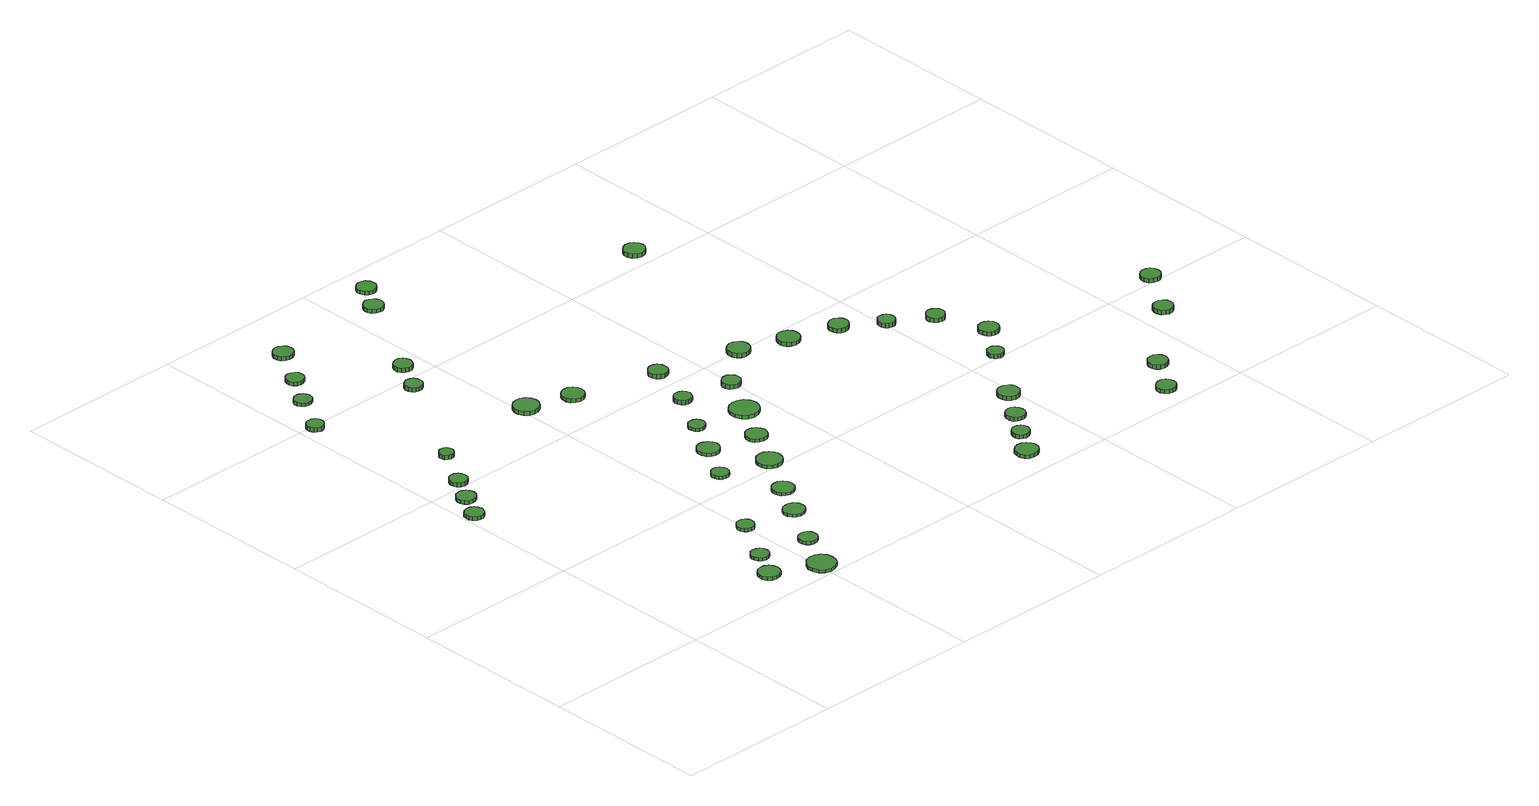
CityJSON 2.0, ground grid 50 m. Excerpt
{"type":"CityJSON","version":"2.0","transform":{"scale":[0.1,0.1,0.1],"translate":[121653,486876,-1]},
"CityObjects":{
"tree1":{"type":"SolitaryVegetationObject","attributes":{"function":"something"},"geometry":[{"type":"MultiSurface","lod":"1","boundaries":[[[0,1,2,3,4,5,6,7,8,9,10,11,12,13,14]],[[15,16,17,18,19,20,21,22,23,24,25,26,27,28,29]],[[0,29,28,1]],[[1,28,27,2]],[[2,27,26,3]],[[3,26,25,4]],[[4,25,24,5]],[[5,24,23,6]],[[6,23,22,7]],[[7,22,21,8]],[[8,21,20,9]],[[9,20,19,10]],[[10,19,18,11]],[[11,18,17,12]],[[12,17,16,13]],[[13,16,15,14]],[[14,15,29,0]]]}]},
"tree2":{"type":"SolitaryVegetationObject","attributes":{"function":"something"},"geometry":[{"type":"MultiSurface","lod":"1","boundaries":[[[30,31,32,33,34,35,36,37,38,39,40,41,42,43,44]],[[45,46,47,48,49,50,51,52,53,54,55,56,57,58,59]],[[30,59,58,31]],[[31,58,57,32]],[[32,57,56,33]],[[33,56,55,34]],[[34,55,54,35]],[[35,54,53,36]],[[36,53,52,37]],[[37,52,51,38]],[[38,51,50,39]],[[39,50,49,40]],[[40,49,48,41]],[[41,48,47,42]],[[42,47,46,43]],[[43,46,45,44]],[[44,45,59,30]]]}]},
"tree3":{"type":"SolitaryVegetationObject","attributes":{"function":"something"},"geometry":[{"type":"MultiSurface","lod":"1","boundaries":[[[60,61,62,63,64,65,66,67,68,69,70,71,72,73,74]],[[75,76,77,78,79,80,81,82,83,84,85,86,87,88,89]],[[60,89,88,61]],[[61,88,87,62]],[[62,87,86,63]],[[63,86,85,64]],[[64,85,84,65]],[[65,84,83,66]],[[66,83,82,67]],[[67,82,81,68]],[[68,81,80,69]],[[69,80,79,70]],[[70,79,78,71]],[[71,78,77,72]],[[72,77,76,73]],[[73,76,75,74]],[[74,75,89,60]]]}]},
"tree4":{"type":"SolitaryVegetationObject","attributes":{"function":"something"},"geometry":[{"type":"MultiSurface","lod":"1","boundaries":[[[90,91,92,93,94,95,96,97,98,99,100,101,102,103,104]],[[105,106,107,108,109,110,111,112,113,114,115,116,117,118,119]],[[90,119,118,91]],[[91,118,117,92]],[[92,117,116,93]],[[93,116,115,94]],[[94,115,114,95]],[[95,114,113,96]],[[96,113,112,97]],[[97,112,111,98]],[[98,111,110,99]],[[99,110,109,100]],[[100,109,108,101]],[[101,108,107,102]],[[102,107,106,103]],[[103,106,105,104]],[[104,105,119,90]]]}]},
"tree5":{"type":"SolitaryVegetationObject","attributes":{"function":"something"},"geometry":[{"type":"MultiSurface","lod":"1","boundaries":[[[120,121,122,123,124,125,126,127,128,129,130,131,132,133,134]],[[135,136,137,138,139,140,141,142,143,144,145,146,147,148,149]],[[120,149,148,121]],[[121,148,147,122]],[[122,147,146,123]],[[123,146,145,124]],[[124,145,144,125]],[[125,144,143,126]],[[126,143,142,127]],[[127,142,141,128]],[[128,141,140,129]],[[129,140,139,130]],[[130,139,138,131]],[[131,138,137,132]],[[132,137,136,133]],[[133,136,135,134]],[[134,135,149,120]]]}]},
"tree6":{"type":"SolitaryVegetationObject","attributes":{"function":"something"},"geometry":[{"type":"MultiSurface","lod":"1","boundaries":[[[150,151,152,153,154,155,156,157,158,159,160,161,162,163,164]],[[165,166,167,168,169,170,171,172,173,174,175,176,177,178,179]],[[150,179,178,151]],[[151,178,177,152]],[[152,177,176,153]],[[153,176,175,154]],[[154,175,174,155]],[[155,174,173,156]],[[156,173,172,157]],[[157,172,171,158]],[[158,171,170,159]],[[159,170,169,160]],[[160,169,168,161]],[[161,168,167,162]],[[162,167,166,163]],[[163,166,165,164]],[[164,165,179,150]]]}]},
"tree7":{"type":"SolitaryVegetationObject","attributes":{"function":"something"},"geometry":[{"type":"MultiSurface","lod":"1","boundaries":[[[180,181,182,183,184,185,186,187,188,189,190,191,192,193,194]],[[195,196,197,198,199,200,201,202,203,204,205,206,207,208,209]],[[180,209,208,181]],[[181,208,207,182]],[[182,207,206,183]],[[183,206,205,184]],[[184,205,204,185]],[[185,204,203,186]],[[186,203,202,187]],[[187,202,201,188]],[[188,201,200,189]],[[189,200,199,190]],[[190,199,198,191]],[[191,198,197,192]],[[192,197,196,193]],[[193,196,195,194]],[[194,195,209,180]]]}]},
"tree8":{"type":"SolitaryVegetationObject","attributes":{"function":"something"},"geometry":[{"type":"MultiSurface","lod":"1","boundaries":[[[210,211,212,213,214,215,216,217,218,219,220,221,222,223,224]],[[225,226,227,228,229,230,231,232,233,234,235,236,237,238,239]],[[210,239,238,211]],[[211,238,237,212]],[[212,237,236,213]],[[213,236,235,214]],[[214,235,234,215]],[[215,234,233,216]],[[216,233,232,217]],[[217,232,231,218]],[[218,231,230,219]],[[219,230,229,220]],[[220,229,228,221]],[[221,228,227,222]],[[222,227,226,223]],[[223,226,225,224]],[[224,225,239,210]]]}]},
"tree9":{"type":"SolitaryVegetationObject","attributes":{"function":"something"},"geometry":[{"type":"MultiSurface","lod":"1","boundaries":[[[240,241,242,243,244,245,246,247,248,249,250,251,252,253,254]],[[255,256,257,258,259,260,261,262,263,264,265,266,267,268,269]],[[240,269,268,241]],[[241,268,267,242]],[[242,267,266,243]],[[243,266,265,244]],[[244,265,264,245]],[[245,264,263,246]],[[246,263,262,247]],[[247,262,261,248]],[[248,261,260,249]],[[249,260,259,250]],[[250,259,258,251]],[[251,258,257,252]],[[252,257,256,253]],[[253,256,255,254]],[[254,255,269,240]]]}]},
"tree10":{"type":"SolitaryVegetationObject","attributes":{"function":"something"},"geometry":[{"type":"MultiSurface","lod":"1","boundaries":[[[270,271,272,273,274,275,276,277,278,279,280,281,282,283,284]],[[285,286,287,288,289,290,291,292,293,294,295,296,297,298,299]],[[270,299,298,271]],[[271,298,297,272]],[[272,297,296,273]],[[273,296,295,274]],[[274,295,294,275]],[[275,294,293,276]],[[276,293,292,277]],[[277,292,291,278]],[[278,291,290,279]],[[279,290,289,280]],[[280,289,288,281]],[[281,288,287,282]],[[282,287,286,283]],[[283,286,285,284]],[[284,285,299,270]]]}]},
"tree11":{"type":"SolitaryVegetationObject","attributes":{"function":"something"},"geometry":[{"type":"MultiSurface","lod":"1","boundaries":[[[300,301,302,303,304,305,306,307,308,309,310,311,312,313,314]],[[315,316,317,318,319,320,321,322,323,324,325,326,327,328,329]],[[300,329,328,301]],[[301,328,327,302]],[[302,327,326,303]],[[303,326,325,304]],[[304,325,324,305]],[[305,324,323,306]],[[306,323,322,307]],[[307,322,321,308]],[[308,321,320,309]],[[309,320,319,310]],[[310,319,318,311]],[[311,318,317,312]],[[312,317,316,313]],[[313,316,315,314]],[[314,315,329,300]]]}]},
"tree12":{"type":"SolitaryVegetationObject","attributes":{"function":"something"},"geometry":[{"type":"MultiSurface","lod":"1","boundaries":[[[330,331,332,333,334,335,336,337,338,339,340,341,342,343,344]],[[345,346,347,348,349,350,351,352,353,354,355,356,357,358,359]],[[330,359,358,331]],[[331,358,357,332]],[[332,357,356,333]],[[333,356,355,334]],[[334,355,354,335]],[[335,354,353,336]],[[336,353,352,337]],[[337,352,351,338]],[[338,351,350,339]],[[339,350,349,340]],[[340,349,348,341]],[[341,348,347,342]],[[342,347,346,343]],[[343,346,345,344]],[[344,345,359,330]]]}]},
"tree13":{"type":"SolitaryVegetationObject","attributes":{"function":"something"},"geometry":[{"type":"MultiSurface","lod":"1","boundaries":[[[360,361,362,363,364,365,366,367,368,369,370,371,372,373,374]],[[375,376,377,378,379,380,381,382,383,384,385,386,387,388,389]],[[360,389,388,361]],[[361,388,387,362]],[[362,387,386,363]],[[363,386,385,364]],[[364,385,384,365]],[[365,384,383,366]],[[366,383,382,367]],[[367,382,381,368]],[[368,381,380,369]],[[369,380,379,370]],[[370,379,378,371]],[[371,378,377,372]],[[372,377,376,373]],[[373,376,375,374]],[[374,375,389,360]]]}]},
"tree14":{"type":"SolitaryVegetationObject","attributes":{"function":"something"},"geometry":[{"type":"MultiSurface","lod":"1","boundaries":[[[390,391,392,393,394,395,396,397,398,399,400,401,402,403,404]],[[405,406,407,408,409,410,411,412,413,414,415,416,417,418,419]],[[390,419,418,391]],[[391,418,417,392]],[[392,417,416,393]],[[393,416,415,394]],[[394,415,414,395]],[[395,414,413,396]],[[396,413,412,397]],[[397,412,411,398]],[[398,411,410,399]],[[399,410,409,400]],[[400,409,408,401]],[[401,408,407,402]],[[402,407,406,403]],[[403,406,405,404]],[[404,405,419,390]]]}]},
"tree15":{"type":"SolitaryVegetationObject","attributes":{"function":"something"},"geometry":[{"type":"MultiSurface","lod":"1","boundaries":[[[420,421,422,423,424,425,426,427,428,429,430,431,432,433,434]],[[435,436,437,438,439,440,441,442,443,444,445,446,447,448,449]],[[420,449,448,421]],[[421,448,447,422]],[[422,447,446,423]],[[423,446,445,424]],[[424,445,444,425]],[[425,444,443,426]],[[426,443,442,427]],[[427,442,441,428]],[[428,441,440,429]],[[429,440,439,430]],[[430,439,438,431]],[[431,438,437,432]],[[432,437,436,433]],[[433,436,435,434]],[[434,435,449,420]]]}]},
"tree16":{"type":"SolitaryVegetationObject","attributes":{"function":"something"},"geometry":[{"type":"MultiSurface","lod":"1","boundaries":[[[450,451,452,453,454,455,456,457,458,459,460,461,462,463,464]],[[465,466,467,468,469,470,471,472,473,474,475,476,477,478,479]],[[450,479,478,451]],[[451,478,477,452]],[[452,477,476,453]],[[453,476,475,454]],[[454,475,474,455]],[[455,474,473,456]],[[456,473,472,457]],[[457,472,471,458]],[[458,471,470,459]],[[459,470,469,460]],[[460,469,468,461]],[[461,468,467,462]],[[462,467,466,463]],[[463,466,465,464]],[[464,465,479,450]]]}]},
"tree17":{"type":"SolitaryVegetationObject","attributes":{"function":"something"},"geometry":[{"type":"MultiSurface","lod":"1","boundaries":[[[480,481,482,483,484,485,486,487,488,489,490,491,492,493,494]],[[495,496,497,498,499,500,501,502,503,504,505,506,507,508,509]],[[480,509,508,481]],[[481,508,507,482]],[[482,507,506,483]],[[483,506,505,484]],[[484,505,504,485]],[[485,504,503,486]],[[486,503,502,487]],[[487,502,501,488]],[[488,501,500,489]],[[489,500,499,490]],[[490,499,498,491]],[[491,498,497,492]],[[492,497,496,493]],[[493,496,495,494]],[[494,495,509,480]]]}]},
"tree18":{"type":"SolitaryVegetationObject","attributes":{"function":"something"},"geometry":[{"type":"MultiSurface","lod":"1","boundaries":[[[510,511,512,513,514,515,516,517,518,519,520,521,522,523,524]],[[525,526,527,528,529,530,531,532,533,534,535,536,537,538,539]],[[510,539,538,511]],[[511,538,537,512]],[[512,537,536,513]],[[513,536,535,514]],[[514,535,534,515]],[[515,534,533,516]],[[516,533,532,517]],[[517,532,531,518]],[[518,531,530,519]],[[519,530,529,520]],[[520,529,528,521]],[[521,528,527,522]],[[522,527,526,523]],[[523,526,525,524]],[[524,525,539,510]]]}]},
"tree19":{"type":"SolitaryVegetationObject","attributes":{"function":"something"},"geometry":[{"type":"MultiSurface","lod":"1","boundaries":[[[540,541,542,543,544,545,546,547,548,549,550,551,552,553,554]],[[555,556,557,558,559,560,561,562,563,564,565,566,567,568,569]],[[540,569,568,541]],[[541,568,567,542]],[[542,567,566,543]],[[543,566,565,544]],[[544,565,564,545]],[[545,564,563,546]],[[546,563,562,547]],[[547,562,561,548]],[[548,561,560,549]],[[549,560,559,550]],[[550,559,558,551]],[[551,558,557,552]],[[552,557,556,553]],[[553,556,555,554]],[[554,555,569,540]]]}]},
"tree20":{"type":"SolitaryVegetationObject","attributes":{"function":"something"},"geometry":[{"type":"MultiSurface","lod":"1","boundaries":[[[570,571,572,573,574,575,576,577,578,579,580,581,582,583,584]],[[585,586,587,588,589,590,591,592,593,594,595,596,597,598,599]],[[570,599,598,571]],[[571,598,597,572]],[[572,597,596,573]],[[573,596,595,574]],[[574,595,594,575]],[[575,594,593,576]],[[576,593,592,577]],[[577,592,591,578]],[[578,591,590,579]],[[579,590,589,580]],[[580,589,588,581]],[[581,588,587,582]],[[582,587,586,583]],[[583,586,585,584]],[[584,585,599,570]]]}]},
"tree21":{"type":"SolitaryVegetationObject","attributes":{"function":"something"},"geometry":[{"type":"MultiSurface","lod":"1","boundaries":[[[600,601,602,603,604,605,606,607,608,609,610,611,612,613,614]],[[615,616,617,618,619,620,621,622,623,624,625,626,627,628,629]],[[600,629,628,601]],[[601,628,627,602]],[[602,627,626,603]],[[603,626,625,604]],[[604,625,624,605]],[[605,624,623,606]],[[606,623,622,607]],[[607,622,621,608]],[[608,621,620,609]],[[609,620,619,610]],[[610,619,618,611]],[[611,618,617,612]],[[612,617,616,613]],[[613,616,615,614]],[[614,615,629,600]]]}]},
"tree22":{"type":"SolitaryVegetationObject","attributes":{"function":"something"},"geometry":[{"type":"MultiSurface","lod":"1","boundaries":[[[630,631,632,633,634,635,636,637,638,639,640,641,642,643,644]],[[645,646,647,648,649,650,651,652,653,654,655,656,657,658,659]],[[630,659,658,631]],[[631,658,657,632]],[[632,657,656,633]],[[633,656,655,634]],[[634,655,654,635]],[[635,654,653,636]],[[636,653,652,637]],[[637,652,651,638]],[[638,651,650,639]],[[639,650,649,640]],[[640,649,648,641]],[[641,648,647,642]],[[642,647,646,643]],[[643,646,645,644]],[[644,645,659,630]]]}]},
"tree23":{"type":"SolitaryVegetationObject","attributes":{"function":"something"},"geometry":[{"type":"MultiSurface","lod":"1","boundaries":[[[660,661,662,663,664,665,666,667,668,669,670,671,672,673,674]],[[675,676,677,678,679,680,681,682,683,684,685,686,687,688,689]],[[660,689,688,661]],[[661,688,687,662]],[[662,687,686,663]],[[663,686,685,664]],[[664,685,684,665]],[[665,684,683,666]],[[666,683,682,667]],[[667,682,681,668]],[[668,681,680,669]],[[669,680,679,670]],[[670,679,678,671]],[[671,678,677,672]],[[672,677,676,673]],[[673,676,675,674]],[[674,675,689,660]]]}]},
"tree24":{"type":"SolitaryVegetationObject","attributes":{"function":"something"},"geometry":[{"type":"MultiSurface","lod":"1","boundaries":[[[690,691,692,693,694,695,696,697,698,699,700,701,702,703,704]],[[705,706,707,708,709,710,711,712,713,714,715,716,717,718,719]],[[690,719,718,691]],[[691,718,717,692]],[[692,717,716,693]],[[693,716,715,694]],[[694,715,714,695]],[[695,714,713,696]],[[696,713,712,697]],[[697,712,711,698]],[[698,711,710,699]],[[699,710,709,700]],[[700,709,708,701]],[[701,708,707,702]],[[702,707,706,703]],[[703,706,705,704]],[[704,705,719,690]]]}]},
"tree25":{"type":"SolitaryVegetationObject","attributes":{"function":"something"},"geometry":[{"type":"MultiSurface","lod":"1","boundaries":[[[720,721,722,723,724,725,726,727,728,729,730,731,732,733,734]],[[735,736,737,738,739,740,741,742,743,744,745,746,747,748,749]],[[720,749,748,721]],[[721,748,747,722]],[[722,747,746,723]],[[723,746,745,724]],[[724,745,744,725]],[[725,744,743,726]],[[726,743,742,727]],[[727,742,741,728]],[[728,741,740,729]],[[729,740,739,730]],[[730,739,738,731]],[[731,738,737,732]],[[732,737,736,733]],[[733,736,735,734]],[[734,735,749,720]]]}]},
"tree26":{"type":"SolitaryVegetationObject","attributes":{"function":"something"},"geometry":[{"type":"MultiSurface","lod":"1","boundaries":[[[750,751,752,753,754,755,756,757,758,759,760,761,762,763,764]],[[765,766,767,768,769,770,771,772,773,774,775,776,777,778,779]],[[750,779,778,751]],[[751,778,777,752]],[[752,777,776,753]],[[753,776,775,754]],[[754,775,774,755]],[[755,774,773,756]],[[756,773,772,757]],[[757,772,771,758]],[[758,771,770,759]],[[759,770,769,760]],[[760,769,768,761]],[[761,768,767,762]],[[762,767,766,763]],[[763,766,765,764]],[[764,765,779,750]]]}]},
"tree27":{"type":"SolitaryVegetationObject","attributes":{"function":"something"},"geometry":[{"type":"MultiSurface","lod":"1","boundaries":[[[780,781,782,783,784,785,786,787,788,789,790,791,792,793,794]],[[795,796,797,798,799,800,801,802,803,804,805,806,807,808,809]],[[780,809,808,781]],[[781,808,807,782]],[[782,807,806,783]],[[783,806,805,784]],[[784,805,804,785]],[[785,804,803,786]],[[786,803,802,787]],[[787,802,801,788]],[[788,801,800,789]],[[789,800,799,790]],[[790,799,798,791]],[[791,798,797,792]],[[792,797,796,793]],[[793,796,795,794]],[[794,795,809,780]]]}]},
"tree28":{"type":"SolitaryVegetationObject","attributes":{"function":"something"},"geometry":[{"type":"MultiSurface","lod":"1","boundaries":[[[810,811,812,813,814,815,816,817,818,819,820,821,822,823,824]],[[825,826,827,828,829,830,831,832,833,834,835,836,837,838,839]],[[810,839,838,811]],[[811,838,837,812]],[[812,837,836,813]],[[813,836,835,814]],[[814,835,834,815]],[[815,834,833,816]],[[816,833,832,817]],[[817,832,831,818]],[[818,831,830,819]],[[819,830,829,820]],[[820,829,828,821]],[[821,828,827,822]],[[822,827,826,823]],[[823,826,825,824]],[[824,825,839,810]]]}]},
"tree29":{"type":"SolitaryVegetationObject","attributes":{"function":"something"},"geometry":[{"type":"MultiSurface","lod":"1","boundaries":[[[840,841,842,843,844,845,846,847,848,849,850,851,852,853,854]],[[855,856,857,858,859,860,861,862,863,864,865,866,867,868,869]],[[840,869,868,841]],[[841,868,867,842]],[[842,867,866,843]],[[843,866,865,844]],[[844,865,864,845]],[[845,864,863,846]],[[846,863,862,847]],[[847,862,861,848]],[[848,861,860,849]],[[849,860,859,850]],[[850,859,858,851]],[[851,858,857,852]],[[852,857,856,853]],[[853,856,855,854]],[[854,855,869,840]]]}]},
"tree30":{"type":"SolitaryVegetationObject","attributes":{"function":"something"},"geometry":[{"type":"MultiSurface","lod":"1","boundaries":[[[870,871,872,873,874,875,876,877,878,879,880,881,882,883,884]],[[885,886,887,888,889,890,891,892,893,894,895,896,897,898,899]],[[870,899,898,871]],[[871,898,897,872]],[[872,897,896,873]],[[873,896,895,874]],[[874,895,894,875]],[[875,894,893,876]],[[876,893,892,877]],[[877,892,891,878]],[[878,891,890,879]],[[879,890,889,880]],[[880,889,888,881]],[[881,888,887,882]],[[882,887,886,883]],[[883,886,885,884]],[[884,885,899,870]]]}]},
"tree31":{"type":"SolitaryVegetationObject","attributes":{"function":"something"},"geometry":[{"type":"MultiSurface","lod":"1","boundaries":[[[900,901,902,903,904,905,906,907,908,909,910,911,912,913,914]],[[915,916,917,918,919,920,921,922,923,924,925,926,927,928,929]],[[900,929,928,901]],[[901,928,927,902]],[[902,927,926,903]],[[903,926,925,904]],[[904,925,924,905]],[[905,924,923,906]],[[906,923,922,907]],[[907,922,921,908]],[[908,921,920,909]],[[909,920,919,910]],[[910,919,918,911]],[[911,918,917,912]],[[912,917,916,913]],[[913,916,915,914]],[[914,915,929,900]]]}]},
"tree32":{"type":"SolitaryVegetationObject","attributes":{"function":"something"},"geometry":[{"type":"MultiSurface","lod":"1","boundaries":[[[930,931,932,933,934,935,936,937,938,939,940,941,942,943,944]],[[945,946,947,948,949,950,951,952,953,954,955,956,957,958,959]],[[930,959,958,931]],[[931,958,957,932]],[[932,957,956,933]],[[933,956,955,934]],[[934,955,954,935]],[[935,954,953,936]],[[936,953,952,937]],[[937,952,951,938]],[[938,951,950,939]],[[939,950,949,940]],[[940,949,948,941]],[[941,948,947,942]],[[942,947,946,943]],[[943,946,945,944]],[[944,945,959,930]]]}]},
"tree33":{"type":"SolitaryVegetationObject","attributes":{"function":"something"},"geometry":[{"type":"MultiSurface","lod":"1","boundaries":[[[960,961,962,963,964,965,966,967,968,969,970,971,972,973,974]],[[975,976,977,978,979,980,981,982,983,984,985,986,987,988,989]],[[960,989,988,961]],[[961,988,987,962]],[[962,987,986,963]],[[963,986,985,964]],[[964,985,984,965]],[[965,984,983,966]],[[966,983,982,967]],[[967,982,981,968]],[[968,981,980,969]],[[969,980,979,970]],[[970,979,978,971]],[[971,978,977,972]],[[972,977,976,973]],[[973,976,975,974]],[[974,975,989,960]]]}]},
"tree34":{"type":"SolitaryVegetationObject","attributes":{"function":"something"},"geometry":[{"type":"MultiSurface","lod":"1","boundaries":[[[990,991,992,993,994,995,996,997,998,999,1000,1001,1002,1003,1004]],[[1005,1006,1007,1008,1009,1010,1011,1012,1013,1014,1015,1016,1017,1018,1019]],[[990,1019,1018,991]],[[991,1018,1017,992]],[[992,1017,1016,993]],[[993,1016,1015,994]],[[994,1015,1014,995]],[[995,1014,1013,996]],[[996,1013,1012,997]],[[997,1012,1011,998]],[[998,1011,1010,999]],[[999,1010,1009,1000]],[[1000,1009,1008,1001]],[[1001,1008,1007,1002]],[[1002,1007,1006,1003]],[[1003,1006,1005,1004]],[[1004,1005,1019,990]]]}]},
"tree35":{"type":"SolitaryVegetationObject","attributes":{"function":"something"},"geometry":[{"type":"MultiSurface","lod":"1","boundaries":[[[1020,1021,1022,1023,1024,1025,1026,1027,1028,1029,1030,1031,1032,1033,1034]],[[1035,1036,1037,1038,1039,1040,1041,1042,1043,1044,1045,1046,1047,1048,1049]],[[1020,1049,1048,1021]],[[1021,1048,1047,1022]],[[1022,1047,1046,1023]],[[1023,1046,1045,1024]],[[1024,1045,1044,1025]],[[1025,1044,1043,1026]],[[1026,1043,1042,1027]],[[1027,1042,1041,1028]],[[1028,1041,1040,1029]],[[1029,1040,1039,1030]],[[1030,1039,1038,1031]],[[1031,1038,1037,1032]],[[1032,1037,1036,1033]],[[1033,1036,1035,1034]],[[1034,1035,1049,1020]]]}]},
"tree36":{"type":"SolitaryVegetationObject","attributes":{"function":"something"},"geometry":[{"type":"MultiSurface","lod":"1","boundaries":[[[1050,1051,1052,1053,1054,1055,1056,1057,1058,1059,1060,1061,1062,1063,1064]],[[1065,1066,1067,1068,1069,1070,1071,1072,1073,1074,1075,1076,1077,1078,1079]],[[1050,1079,1078,1051]],[[1051,1078,1077,1052]],[[1052,1077,1076,1053]],[[1053,1076,1075,1054]],[[1054,1075,1074,1055]],[[1055,1074,1073,1056]],[[1056,1073,1072,1057]],[[1057,1072,1071,1058]],[[1058,1071,1070,1059]],[[1059,1070,1069,1060]],[[1060,1069,1068,1061]],[[1061,1068,1067,1062]],[[1062,1067,1066,1063]],[[1063,1066,1065,1064]],[[1064,1065,1079,1050]]]}]},
"tree37":{"type":"SolitaryVegetationObject","attributes":{"function":"something"},"geometry":[{"type":"MultiSurface","lod":"1","boundaries":[[[1080,1081,1082,1083,1084,1085,1086,1087,1088,1089,1090,1091,1092,1093,1094]],[[1095,1096,1097,1098,1099,1100,1101,1102,1103,1104,1105,1106,1107,1108,1109]],[[1080,1109,1108,1081]],[[1081,1108,1107,1082]],[[1082,1107,1106,1083]],[[1083,1106,1105,1084]],[[1084,1105,1104,1085]],[[1085,1104,1103,1086]],[[1086,1103,1102,1087]],[[1087,1102,1101,1088]],[[1088,1101,1100,1089]],[[1089,1100,1099,1090]],[[1090,1099,1098,1091]],[[1091,1098,1097,1092]],[[1092,1097,1096,1093]],[[1093,1096,1095,1094]],[[1094,1095,1109,1080]]]}]},
"tree38":{"type":"SolitaryVegetationObject","attributes":{"function":"something"},"geometry":[{"type":"MultiSurface","lod":"1","boundaries":[[[1110,1111,1112,1113,1114,1115,1116,1117,1118,1119,1120,1121,1122,1123,1124]],[[1125,1126,1127,1128,1129,1130,1131,1132,1133,1134,1135,1136,1137,1138,1139]],[[1110,1139,1138,1111]],[[1111,1138,1137,1112]],[[1112,1137,1136,1113]],[[1113,1136,1135,1114]],[[1114,1135,1134,1115]],[[1115,1134,1133,1116]],[[1116,1133,1132,1117]],[[1117,1132,1131,1118]],[[1118,1131,1130,1119]],[[1119,1130,1129,1120]],[[1120,1129,1128,1121]],[[1121,1128,1127,1122]],[[1122,1127,1126,1123]],[[1123,1126,1125,1124]],[[1124,1125,1139,1110]]]}]},
"tree39":{"type":"SolitaryVegetationObject","attributes":{"function":"something"},"geometry":[{"type":"MultiSurface","lod":"1","boundaries":[[[1140,1141,1142,1143,1144,1145,1146,1147,1148,1149,1150,1151,1152,1153,1154]],[[1155,1156,1157,1158,1159,1160,1161,1162,1163,1164,1165,1166,1167,1168,1169]],[[1140,1169,1168,1141]],[[1141,1168,1167,1142]],[[1142,1167,1166,1143]],[[1143,1166,1165,1144]],[[1144,1165,1164,1145]],[[1145,1164,1163,1146]],[[1146,1163,1162,1147]],[[1147,1162,1161,1148]],[[1148,1161,1160,1149]],[[1149,1160,1159,1150]],[[1150,1159,1158,1151]],[[1151,1158,1157,1152]],[[1152,1157,1156,1153]],[[1153,1156,1155,1154]],[[1154,1155,1169,1140]]]}]},
"tree40":{"type":"SolitaryVegetationObject","attributes":{"function":"something"},"geometry":[{"type":"MultiSurface","lod":"1","boundaries":[[[1170,1171,1172,1173,1174,1175,1176,1177,1178,1179,1180,1181,1182,1183,1184]],[[1185,1186,1187,1188,1189,1190,1191,1192,1193,1194,1195,1196,1197,1198,1199]],[[1170,1199,1198,1171]],[[1171,1198,1197,1172]],[[1172,1197,1196,1173]],[[1173,1196,1195,1174]],[[1174,1195,1194,1175]],[[1175,1194,1193,1176]],[[1176,1193,1192,1177]],[[1177,1192,1191,1178]],[[1178,1191,1190,1179]],[[1179,1190,1189,1180]],[[1180,1189,1188,1181]],[[1181,1188,1187,1182]],[[1182,1187,1186,1183]],[[1183,1186,1185,1184]],[[1184,1185,1199,1170]]]}]},
"tree41":{"type":"SolitaryVegetationObject","attributes":{"function":"something"},"geometry":[{"type":"MultiSurface","lod":"1","boundaries":[[[1200,1201,1202,1203,1204,1205,1206,1207,1208,1209,1210,1211,1212,1213,1214]],[[1215,1216,1217,1218,1219,1220,1221,1222,1223,1224,1225,1226,1227,1228,1229]],[[1200,1229,1228,1201]],[[1201,1228,1227,1202]],[[1202,1227,1226,1203]],[[1203,1226,1225,1204]],[[1204,1225,1224,1205]],[[1205,1224,1223,1206]],[[1206,1223,1222,1207]],[[1207,1222,1221,1208]],[[1208,1221,1220,1209]],[[1209,1220,1219,1210]],[[1210,1219,1218,1211]],[[1211,1218,1217,1212]],[[1212,1217,1216,1213]],[[1213,1216,1215,1214]],[[1214,1215,1229,1200]]]}]},
"tree42":{"type":"SolitaryVegetationObject","attributes":{"function":"something"},"geometry":[{"type":"MultiSurface","lod":"1","boundaries":[[[1230,1231,1232,1233,1234,1235,1236,1237,1238,1239,1240,1241,1242,1243,1244]],[[1245,1246,1247,1248,1249,1250,1251,1252,1253,1254,1255,1256,1257,1258,1259]],[[1230,1259,1258,1231]],[[1231,1258,1257,1232]],[[1232,1257,1256,1233]],[[1233,1256,1255,1234]],[[1234,1255,1254,1235]],[[1235,1254,1253,1236]],[[1236,1253,1252,1237]],[[1237,1252,1251,1238]],[[1238,1251,1250,1239]],[[1239,1250,1249,1240]],[[1240,1249,1248,1241]],[[1241,1248,1247,1242]],[[1242,1247,1246,1243]],[[1243,1246,1245,1244]],[[1244,1245,1259,1230]]]}]},
"tree43":{"type":"SolitaryVegetationObject","attributes":{"function":"something"},"geometry":[{"type":"MultiSurface","lod":"1","boundaries":[[[1260,1261,1262,1263,1264,1265,1266,1267,1268,1269,1270,1271,1272,1273,1274]],[[1275,1276,1277,1278,1279,1280,1281,1282,1283,1284,1285,1286,1287,1288,1289]],[[1260,1289,1288,1261]],[[1261,1288,1287,1262]],[[1262,1287,1286,1263]],[[1263,1286,1285,1264]],[[1264,1285,1284,1265]],[[1265,1284,1283,1266]],[[1266,1283,1282,1267]],[[1267,1282,1281,1268]],[[1268,1281,1280,1269]],[[1269,1280,1279,1270]],[[1270,1279,1278,1271]],[[1271,1278,1277,1272]],[[1272,1277,1276,1273]],[[1273,1276,1275,1274]],[[1274,1275,1289,1260]]]}]},
"tree44":{"type":"SolitaryVegetationObject","attributes":{"function":"something"},"geometry":[{"type":"MultiSurface","lod":"1","boundaries":[[[1290,1291,1292,1293,1294,1295,1296,1297,1298,1299,1300,1301,1302,1303,1304]],[[1305,1306,1307,1308,1309,1310,1311,1312,1313,1314,1315,1316,1317,1318,1319]],[[1290,1319,1318,1291]],[[1291,1318,1317,1292]],[[1292,1317,1316,1293]],[[1293,1316,1315,1294]],[[1294,1315,1314,1295]],[[1295,1314,1313,1296]],[[1296,1313,1312,1297]],[[1297,1312,1311,1298]],[[1298,1311,1310,1299]],[[1299,1310,1309,1300]],[[1300,1309,1308,1301]],[[1301,1308,1307,1302]],[[1302,1307,1306,1303]],[[1303,1306,1305,1304]],[[1304,1305,1319,1290]]]}]},
"tree45":{"type":"SolitaryVegetationObject","attributes":{"function":"something"},"geometry":[{"type":"MultiSurface","lod":"1","boundaries":[[[1320,1321,1322,1323,1324,1325,1326,1327,1328,1329,1330,1331,1332,1333,1334]],[[1335,1336,1337,1338,1339,1340,1341,1342,1343,1344,1345,1346,1347,1348,1349]],[[1320,1349,1348,1321]],[[1321,1348,1347,1322]],[[1322,1347,1346,1323]],[[1323,1346,1345,1324]],[[1324,1345,1344,1325]],[[1325,1344,1343,1326]],[[1326,1343,1342,1327]],[[1327,1342,1341,1328]],[[1328,1341,1340,1329]],[[1329,1340,1339,1330]],[[1330,1339,1338,1331]],[[1331,1338,1337,1332]],[[1332,1337,1336,1333]],[[1333,1336,1335,1334]],[[1334,1335,1349,1320]]]}]},
"tree46":{"type":"SolitaryVegetationObject","attributes":{"function":"something"},"geometry":[{"type":"MultiSurface","lod":"1","boundaries":[[[1350,1351,1352,1353,1354,1355,1356,1357,1358,1359,1360,1361,1362,1363,1364]],[[1365,1366,1367,1368,1369,1370,1371,1372,1373,1374,1375,1376,1377,1378,1379]],[[1350,1379,1378,1351]],[[1351,1378,1377,1352]],[[1352,1377,1376,1353]],[[1353,1376,1375,1354]],[[1354,1375,1374,1355]],[[1355,1374,1373,1356]],[[1356,1373,1372,1357]],[[1357,1372,1371,1358]],[[1358,1371,1370,1359]],[[1359,1370,1369,1360]],[[1360,1369,1368,1361]],[[1361,1368,1367,1362]],[[1362,1367,1366,1363]],[[1363,1366,1365,1364]],[[1364,1365,1379,1350]]]}]}
},
"vertices":[
[61,870,17],[58,881,17],[52,890,17],[42,896,17],[31,897,17],[20,894,17],[11,886,17],[7,876,17],[7,864,17],[11,854,17],[20,846,17],[31,843,17],[42,844,17],[52,850,17],[58,859,17],[58,859,6],[52,850,6],[42,844,6],[31,843,6],[20,846,6],[11,854,6],[7,864,6],[7,876,6],[11,886,6],[20,894,6],[31,897,6],[42,896,6],[52,890,6],[58,881,6],[61,870,6],
[106,946,17],[103,958,17],[96,967,17],[86,973,17],[75,974,17],[63,971,17],[55,963,17],[50,952,17],[50,941,17],[55,930,17],[63,922,17],[75,919,17],[86,920,17],[96,926,17],[103,935,17],[103,935,6],[96,926,6],[86,920,6],[75,919,6],[63,922,6],[55,930,6],[50,941,6],[50,952,6],[55,963,6],[63,971,6],[75,974,6],[86,973,6],[96,967,6],[103,958,6],[106,946,6],
[408,109,16],[406,122,16],[398,132,16],[387,139,16],[374,140,16],[361,136,16],[351,127,16],[346,115,16],[346,102,16],[351,90,16],[361,81,16],[374,77,16],[387,79,16],[398,85,16],[406,96,16],[406,96,6],[398,85,6],[387,79,6],[374,77,6],[361,81,6],[351,90,6],[346,102,6],[346,115,6],[351,127,6],[361,136,6],[374,140,6],[387,139,6],[398,132,6],[406,122,6],[408,109,6],
[150,1024,18],[148,1035,18],[142,1043,18],[132,1049,18],[122,1050,18],[111,1047,18],[103,1039,18],[99,1029,18],[99,1019,18],[103,1009,18],[111,1001,18],[122,998,18],[132,999,18],[142,1005,18],[148,1013,18],[148,1013,6],[142,1005,6],[132,999,6],[122,998,6],[111,1001,6],[103,1009,6],[99,1019,6],[99,1029,6],[103,1039,6],[111,1047,6],[122,1050,6],[132,1049,6],[142,1043,6],[148,1035,6],[150,1024,6],
[451,193,16],[449,204,16],[443,212,16],[433,218,16],[422,219,16],[412,216,16],[404,208,16],[400,198,16],[400,188,16],[404,178,16],[412,171,16],[422,167,16],[433,168,16],[443,174,16],[449,182,16],[449,182,7],[443,174,7],[433,168,7],[422,167,7],[412,171,7],[404,178,7],[400,188,7],[400,198,7],[404,208,7],[412,216,7],[422,219,7],[433,218,7],[443,212,7],[449,204,7],[451,193,7],
[76,1491,19],[74,1501,19],[68,1509,19],[59,1514,19],[49,1515,19],[39,1512,19],[31,1505,19],[27,1496,19],[27,1486,19],[31,1476,19],[39,1470,19],[49,1466,19],[59,1467,19],[68,1473,19],[74,1481,19],[74,1481,6],[68,1473,6],[59,1467,6],[49,1466,6],[39,1470,6],[31,1476,6],[27,1486,6],[27,1496,6],[31,1505,6],[39,1512,6],[49,1515,6],[59,1514,6],[68,1509,6],[74,1501,6],[76,1491,6],
[551,48,15],[548,65,15],[538,79,15],[523,87,15],[506,89,15],[489,84,15],[477,72,15],[470,56,15],[470,39,15],[477,24,15],[489,12,15],[506,7,15],[523,9,15],[538,17,15],[548,31,15],[548,31,6],[538,17,6],[523,9,6],[506,7,6],[489,12,6],[477,24,6],[470,39,6],[470,56,6],[477,72,6],[489,84,6],[506,89,6],[523,87,6],[538,79,6],[548,65,6],[551,48,6],
[212,1138,24],[210,1147,24],[205,1154,24],[198,1158,24],[189,1159,24],[181,1156,24],[174,1150,24],[171,1142,24],[171,1134,24],[174,1126,24],[181,1120,24],[189,1118,24],[198,1118,24],[205,1123,24],[210,1130,24],[210,1130,11],[205,1123,11],[198,1118,11],[189,1118,11],[181,1120,11],[174,1126,11],[171,1134,11],[171,1142,11],[174,1150,11],[181,1156,11],[189,1159,11],[198,1158,11],[205,1154,11],[210,1147,11],[212,1138,11],
[528,328,17],[526,339,17],[520,347,17],[511,352,17],[500,353,17],[490,350,17],[483,343,17],[478,334,17],[478,323,17],[483,313,17],[490,306,17],[500,303,17],[511,304,17],[520,310,17],[526,318,17],[526,318,7],[520,310,7],[511,304,7],[500,303,7],[490,306,7],[483,313,7],[478,323,7],[478,334,7],[483,343,7],[490,350,7],[500,353,7],[511,352,7],[520,347,7],[526,339,7],[528,328,7],
[147,1609,16],[145,1620,16],[139,1628,16],[129,1634,16],[119,1635,16],[109,1632,16],[101,1624,16],[96,1615,16],[96,1604,16],[101,1594,16],[109,1587,16],[119,1584,16],[129,1585,16],[139,1590,16],[145,1599,16],[145,1599,6],[139,1590,6],[129,1585,6],[119,1584,6],[109,1587,6],[101,1594,6],[96,1604,6],[96,1615,6],[101,1624,6],[109,1632,6],[119,1635,6],[129,1634,6],[139,1628,6],[145,1620,6],[147,1609,6],
[603,168,16],[601,179,16],[594,188,16],[585,193,16],[573,194,16],[563,191,16],[554,183,16],[550,173,16],[550,162,16],[554,152,16],[563,144,16],[573,141,16],[585,142,16],[594,147,16],[601,157,16],[601,157,6],[594,147,6],[585,142,6],[573,141,6],[563,144,6],[554,152,6],[550,162,6],[550,173,6],[554,183,6],[563,191,6],[573,194,6],[585,193,6],[594,188,6],[601,179,6],[603,168,6],
[208,1702,17],[206,1713,17],[199,1721,17],[190,1727,17],[179,1728,17],[169,1725,17],[161,1717,17],[157,1708,17],[157,1697,17],[161,1687,17],[169,1680,17],[179,1677,17],[190,1678,17],[199,1683,17],[206,1692,17],[206,1692,6],[199,1683,6],[190,1678,6],[179,1677,6],[169,1680,6],[161,1687,6],[157,1697,6],[157,1708,6],[161,1717,6],[169,1725,6],[179,1728,6],[190,1727,6],[199,1721,6],[206,1713,6],[208,1702,6],
[683,298,15],[681,311,15],[673,322,15],[662,328,15],[649,329,15],[636,325,15],[627,317,15],[621,305,15],[621,292,15],[627,280,15],[636,271,15],[649,267,15],[662,269,15],[673,275,15],[681,286,15],[681,286,7],[673,275,7],[662,269,7],[649,267,7],[636,271,7],[627,280,7],[621,292,7],[621,305,7],[627,317,7],[636,325,7],[649,329,7],[662,328,7],[673,322,7],[681,311,7],[683,298,7],
[283,1821,17],[281,1833,17],[274,1842,17],[263,1848,17],[251,1850,17],[240,1846,17],[231,1838,17],[226,1827,17],[226,1815,17],[231,1804,17],[240,1796,17],[251,1792,17],[263,1794,17],[274,1800,17],[281,1809,17],[281,1809,5],[274,1800,5],[263,1794,5],[251,1792,5],[240,1796,5],[231,1804,5],[226,1815,5],[226,1827,5],[231,1838,5],[240,1846,5],[251,1850,5],[263,1848,5],[274,1842,5],[281,1833,5],[283,1821,5],
[670,571,16],[668,581,16],[662,590,16],[653,595,16],[642,596,16],[632,593,16],[625,586,16],[620,576,16],[620,566,16],[625,556,16],[632,549,16],[642,546,16],[653,547,16],[662,552,16],[668,561,16],[668,561,7],[662,552,7],[653,547,7],[642,546,7],[632,549,7],[625,556,7],[620,566,7],[620,576,7],[625,586,7],[632,593,7],[642,596,7],[653,595,7],[662,590,7],[668,581,7],[670,571,7],
[405,1457,22],[403,1468,22],[397,1476,22],[388,1481,22],[377,1483,22],[367,1479,22],[359,1472,22],[355,1463,22],[355,1452,22],[359,1442,22],[367,1435,22],[377,1432,22],[388,1433,22],[397,1439,22],[403,1447,22],[403,1447,9],[397,1439,9],[388,1433,9],[377,1432,9],[367,1435,9],[359,1442,9],[355,1452,9],[355,1463,9],[359,1472,9],[367,1479,9],[377,1483,9],[388,1481,9],[397,1476,9],[403,1468,9],[405,1457,9],
[742,399,15],[739,412,15],[731,423,15],[720,430,15],[707,431,15],[694,427,15],[684,418,15],[679,406,15],[679,393,15],[684,380,15],[694,372,15],[707,367,15],[720,369,15],[731,376,15],[739,386,15],[739,386,7],[731,376,7],[720,369,7],[707,367,7],[694,372,7],[684,380,7],[679,393,7],[679,406,7],[684,418,7],[694,427,7],[707,431,7],[720,430,7],[731,423,7],[739,412,7],[742,399,7],
[556,1175,18],[553,1190,18],[544,1202,18],[530,1210,18],[515,1211,18],[501,1207,18],[489,1197,18],[483,1183,18],[483,1167,18],[489,1153,18],[501,1143,18],[515,1138,18],[530,1140,18],[544,1148,18],[553,1160,18],[553,1160,6],[544,1148,6],[530,1140,6],[515,1138,6],[501,1143,6],[489,1153,6],[483,1167,6],[483,1183,6],[489,1197,6],[501,1207,6],[515,1211,6],[530,1210,6],[544,1202,6],[553,1190,6],[556,1175,6],
[463,1556,18],[461,1567,18],[455,1576,18],[445,1582,18],[434,1583,18],[423,1579,18],[415,1572,18],[410,1562,18],[410,1550,18],[415,1540,18],[423,1533,18],[434,1529,18],[445,1530,18],[455,1536,18],[461,1545,18],[461,1545,5],[455,1536,5],[445,1530,5],[434,1529,5],[423,1533,5],[415,1540,5],[410,1550,5],[410,1562,5],[415,1572,5],[423,1579,5],[434,1583,5],[445,1582,5],[455,1576,5],[461,1567,5],[463,1556,5],
[743,683,16],[740,696,16],[732,707,16],[720,713,16],[707,715,16],[694,711,16],[684,702,16],[679,690,16],[679,676,16],[684,664,16],[694,655,16],[707,651,16],[720,652,16],[732,659,16],[740,670,16],[740,670,7],[732,659,7],[720,652,7],[707,651,7],[694,655,7],[684,664,7],[679,676,7],[679,690,7],[684,702,7],[694,711,7],[707,715,7],[720,713,7],[732,707,7],[740,696,7],[743,683,7],
[822,529,17],[818,544,17],[810,556,17],[796,564,17],[781,565,17],[767,561,17],[755,550,17],[749,536,17],[749,521,17],[755,507,17],[767,497,17],[781,492,17],[796,494,17],[810,502,17],[818,514,17],[818,514,7],[810,502,7],[796,494,7],[781,492,7],[767,497,7],[755,507,7],[749,521,7],[749,536,7],[755,550,7],[767,561,7],[781,565,7],[796,564,7],[810,556,7],[818,544,7],[822,529,7],
[684,1135,16],[681,1148,16],[674,1159,16],[662,1166,16],[649,1167,16],[636,1163,16],[626,1154,16],[621,1142,16],[621,1128,16],[626,1116,16],[636,1107,16],[649,1103,16],[662,1105,16],[674,1111,16],[681,1122,16],[681,1122,5],[674,1111,5],[662,1105,5],[649,1103,5],[636,1107,5],[626,1116,5],[621,1128,5],[621,1142,5],[626,1154,5],[636,1163,5],[649,1167,5],[662,1166,5],[674,1159,5],[681,1148,5],[684,1135,5],
[800,794,15],[798,804,15],[792,812,15],[783,817,15],[773,818,15],[764,815,15],[756,808,15],[752,799,15],[752,789,15],[756,779,15],[764,773,15],[773,769,15],[783,771,15],[792,776,15],[798,784,15],[798,784,6],[792,776,6],[783,771,6],[773,769,6],[764,773,6],[756,779,6],[752,789,6],[752,799,6],[756,808,6],[764,815,6],[773,818,6],[783,817,6],[792,812,6],[798,804,6],[800,794,6],
[885,649,15],[882,661,15],[875,672,15],[864,678,15],[851,680,15],[838,676,15],[829,667,15],[823,655,15],[823,642,15],[829,630,15],[838,622,15],[851,618,15],[864,619,15],[875,625,15],[882,636,15],[882,636,6],[875,625,6],[864,619,6],[851,618,6],[838,622,6],[829,630,6],[823,642,6],[823,655,6],[829,667,6],[838,676,6],[851,680,6],[864,678,6],[875,672,6],[882,661,6],[885,649,6],
[872,919,19],[869,929,19],[863,938,19],[854,943,19],[844,944,19],[833,941,19],[826,934,19],[821,924,19],[821,914,19],[826,904,19],[833,897,19],[844,894,19],[854,895,19],[863,900,19],[869,909,19],[869,909,6],[863,900,6],[854,895,6],[844,894,6],[833,897,6],[826,904,6],[821,914,6],[821,924,6],[826,934,6],[833,941,6],[844,944,6],[854,943,6],[863,938,6],[869,929,6],[872,919,6],
[626,1833,16],[623,1845,16],[616,1854,16],[606,1860,16],[594,1862,16],[583,1858,16],[574,1850,16],[569,1839,16],[569,1827,16],[574,1816,16],[583,1808,16],[594,1805,16],[606,1806,16],[616,1812,16],[623,1821,16],[623,1821,5],[616,1812,5],[606,1806,5],[594,1805,5],[583,1808,5],[574,1816,5],[569,1827,5],[569,1839,5],[574,1850,5],[583,1858,5],[594,1862,5],[606,1860,5],[616,1854,5],[623,1845,5],[626,1833,5],
[966,766,16],[962,783,16],[952,797,16],[937,806,16],[919,808,16],[902,803,16],[889,791,16],[882,775,16],[882,757,16],[889,741,16],[902,729,16],[919,724,16],[937,726,16],[952,735,16],[962,749,16],[962,749,6],[952,735,6],[937,726,6],[919,724,6],[902,729,6],[889,741,6],[882,757,6],[882,775,6],[889,791,6],[902,803,6],[919,808,6],[937,806,6],[952,797,6],[962,783,6],[966,766,6],
[919,1060,22],[917,1071,22],[910,1081,22],[900,1086,22],[889,1088,22],[878,1084,22],[869,1076,22],[864,1066,22],[864,1054,22],[869,1044,22],[878,1036,22],[889,1032,22],[900,1034,22],[910,1039,22],[917,1049,22],[917,1049,9],[910,1039,9],[900,1034,9],[889,1032,9],[878,1036,9],[869,1044,9],[864,1054,9],[864,1066,9],[869,1076,9],[878,1084,9],[889,1088,9],[900,1086,9],[910,1081,9],[917,1071,9],[919,1060,9],
[677,1914,16],[675,1925,16],[668,1935,16],[658,1941,16],[646,1942,16],[635,1938,16],[627,1930,16],[622,1920,16],[622,1908,16],[627,1897,16],[635,1890,16],[646,1886,16],[658,1887,16],[668,1893,16],[675,1903,16],[675,1903,5],[668,1893,5],[658,1887,5],[646,1886,5],[635,1890,5],[627,1897,5],[622,1908,5],[622,1920,5],[627,1930,5],[635,1938,5],[646,1942,5],[658,1941,5],[668,1935,5],[675,1925,5],[677,1914,5],
[1021,889,20],[1019,900,20],[1012,909,20],[1003,915,20],[992,916,20],[981,912,20],[973,905,20],[968,895,20],[968,884,20],[973,873,20],[981,866,20],[992,862,20],[1003,864,20],[1012,869,20],[1019,878,20],[1019,878,7],[1012,869,7],[1003,864,7],[992,862,7],[981,866,7],[973,873,7],[968,884,7],[968,895,7],[973,905,7],[981,912,7],[992,916,7],[1003,915,7],[1012,909,7],[1019,900,7],[1021,889,7],
[1341,94,17],[1338,107,17],[1330,118,17],[1318,125,17],[1304,126,17],[1291,122,17],[1281,113,17],[1276,100,17],[1276,87,17],[1281,74,17],[1291,65,17],[1304,61,17],[1318,62,17],[1330,69,17],[1338,80,17],[1338,80,6],[1330,69,6],[1318,62,6],[1304,61,6],[1291,65,6],[1281,74,6],[1276,87,6],[1276,100,6],[1281,113,6],[1291,122,6],[1304,126,6],[1318,125,6],[1330,118,6],[1338,107,6],[1341,94,6],
[1388,173,18],[1386,184,18],[1380,192,18],[1371,198,18],[1360,199,18],[1350,195,18],[1342,188,18],[1338,179,18],[1338,168,18],[1342,158,18],[1350,151,18],[1360,148,18],[1371,149,18],[1380,155,18],[1386,163,18],[1386,163,6],[1380,155,6],[1371,149,6],[1360,148,6],[1350,151,6],[1342,158,6],[1338,168,6],[1338,179,6],[1342,188,6],[1350,195,6],[1360,199,6],[1371,198,6],[1380,192,6],[1386,184,6],[1388,173,6],
[1160,998,19],[1157,1012,19],[1149,1022,19],[1137,1029,19],[1124,1031,19],[1111,1026,19],[1101,1017,19],[1096,1005,19],[1096,992,19],[1101,979,19],[1111,970,19],[1124,966,19],[1137,968,19],[1149,974,19],[1157,985,19],[1157,985,6],[1149,974,6],[1137,968,6],[1124,966,6],[1111,970,6],[1101,979,6],[1096,992,6],[1096,1005,6],[1101,1017,6],[1111,1026,6],[1124,1031,6],[1137,1029,6],[1149,1022,6],[1157,1012,6],[1160,998,6],
[1447,252,16],[1445,263,16],[1438,273,16],[1428,279,16],[1416,280,16],[1405,276,16],[1396,269,16],[1392,258,16],[1392,246,16],[1396,235,16],[1405,228,16],[1416,224,16],[1428,225,16],[1438,231,16],[1445,241,16],[1445,241,5],[1438,231,5],[1428,225,5],[1416,224,5],[1405,228,5],[1396,235,5],[1392,246,5],[1392,258,5],[1396,269,5],[1405,276,5],[1416,280,5],[1428,279,5],[1438,273,5],[1445,263,5],[1447,252,5],
[1296,951,17],[1294,964,17],[1286,975,17],[1274,981,17],[1261,983,17],[1248,979,17],[1238,970,17],[1232,957,17],[1232,944,17],[1238,932,17],[1248,923,17],[1261,918,17],[1274,920,17],[1286,927,17],[1294,938,17],[1294,938,5],[1286,927,5],[1274,920,5],[1261,918,5],[1248,923,5],[1238,932,5],[1232,944,5],[1232,957,5],[1238,970,5],[1248,979,5],[1261,983,5],[1274,981,5],[1286,975,5],[1294,964,5],[1296,951,5],
[1514,344,17],[1512,357,17],[1504,367,17],[1493,374,17],[1480,375,17],[1468,371,17],[1458,362,17],[1453,350,17],[1453,337,17],[1458,326,17],[1468,317,17],[1480,313,17],[1493,314,17],[1504,321,17],[1512,331,17],[1512,331,5],[1504,321,5],[1493,314,5],[1480,313,5],[1468,317,5],[1458,326,5],[1453,337,5],[1453,350,5],[1458,362,5],[1468,371,5],[1480,375,5],[1493,374,5],[1504,367,5],[1512,357,5],[1514,344,5],
[1433,905,19],[1430,917,19],[1423,927,19],[1413,933,19],[1401,934,19],[1390,930,19],[1381,922,19],[1376,911,19],[1376,899,19],[1381,888,19],[1390,880,19],[1401,877,19],[1413,878,19],[1423,884,19],[1430,894,19],[1430,894,6],[1423,884,6],[1413,878,6],[1401,877,6],[1390,880,6],[1381,888,6],[1376,899,6],[1376,911,6],[1381,922,6],[1390,930,6],[1401,934,6],[1413,933,6],[1423,927,6],[1430,917,6],[1433,905,6],
[1316,1556,23],[1313,1568,23],[1306,1579,23],[1295,1585,23],[1282,1586,23],[1270,1582,23],[1260,1574,23],[1255,1562,23],[1255,1549,23],[1260,1538,23],[1270,1529,23],[1282,1525,23],[1295,1527,23],[1306,1533,23],[1313,1543,23],[1313,1543,10],[1306,1533,10],[1295,1527,10],[1282,1525,10],[1270,1529,10],[1260,1538,10],[1255,1549,10],[1255,1562,10],[1260,1574,10],[1270,1582,10],[1282,1586,10],[1295,1585,10],[1306,1579,10],[1313,1568,10],[1316,1556,10],
[1624,514,21],[1622,524,21],[1616,532,21],[1608,537,21],[1598,538,21],[1589,535,21],[1582,528,21],[1578,519,21],[1578,510,21],[1582,501,21],[1589,494,21],[1598,491,21],[1608,492,21],[1616,497,21],[1622,505,21],[1622,505,9],[1616,497,9],[1608,492,9],[1598,491,9],[1589,494,9],[1582,501,9],[1578,510,9],[1578,519,9],[1582,528,9],[1589,535,9],[1598,538,9],[1608,537,9],[1616,532,9],[1622,524,9],[1624,514,9],
[1532,830,22],[1530,840,22],[1524,849,22],[1515,854,22],[1504,855,22],[1494,852,22],[1487,845,22],[1483,835,22],[1483,825,22],[1487,815,22],[1494,808,22],[1504,805,22],[1515,806,22],[1524,812,22],[1530,820,22],[1530,820,9],[1524,812,9],[1515,806,9],[1504,805,9],[1494,808,9],[1487,815,9],[1483,825,9],[1483,835,9],[1487,845,9],[1494,852,9],[1504,855,9],[1515,854,9],[1524,849,9],[1530,840,9],[1532,830,9],
[1829,75,20],[1827,86,20],[1820,96,20],[1810,102,20],[1798,103,20],[1787,99,20],[1778,91,20],[1773,81,20],[1773,69,20],[1778,58,20],[1787,50,20],[1798,47,20],[1810,48,20],[1820,54,20],[1827,63,20],[1827,63,8],[1820,54,8],[1810,48,8],[1798,47,8],[1787,50,8],[1778,58,8],[1773,69,8],[1773,81,8],[1778,91,8],[1787,99,8],[1798,103,8],[1810,102,8],[1820,96,8],[1827,86,8],[1829,75,8],
[1638,753,29],[1636,763,29],[1629,772,29],[1620,778,29],[1609,779,29],[1598,776,29],[1590,768,29],[1585,758,29],[1585,747,29],[1590,737,29],[1598,729,29],[1609,726,29],[1620,727,29],[1629,733,29],[1636,742,29],[1636,742,16],[1629,733,16],[1620,727,16],[1609,726,16],[1598,729,16],[1590,737,16],[1585,747,16],[1585,758,16],[1590,768,16],[1598,776,16],[1609,779,16],[1620,778,16],[1629,772,16],[1636,763,16],[1638,753,16],
[1696,609,27],[1693,620,27],[1686,630,27],[1676,636,27],[1664,637,27],[1652,634,27],[1644,626,27],[1639,615,27],[1639,603,27],[1644,592,27],[1652,584,27],[1664,580,27],[1676,581,27],[1686,587,27],[1693,597,27],[1693,597,14],[1686,587,14],[1676,581,14],[1664,580,14],[1652,584,14],[1644,592,14],[1639,603,14],[1639,615,14],[1644,626,14],[1652,634,14],[1664,637,14],[1676,636,14],[1686,630,14],[1693,620,14],[1696,609,14],
[1903,182,20],[1900,194,20],[1893,203,20],[1883,209,20],[1872,210,20],[1860,207,20],[1852,199,20],[1847,188,20],[1847,176,20],[1852,166,20],[1860,158,20],[1872,154,20],[1883,155,20],[1893,161,20],[1900,171,20],[1900,171,7],[1893,161,7],[1883,155,7],[1872,154,7],[1860,158,7],[1852,166,7],[1847,176,7],[1847,188,7],[1852,199,7],[1860,207,7],[1872,210,7],[1883,209,7],[1893,203,7],[1900,194,7],[1903,182,7],
[2108,374,22],[2106,386,22],[2099,395,22],[2089,401,22],[2077,402,22],[2066,399,22],[2057,391,22],[2053,380,22],[2053,369,22],[2057,358,22],[2066,350,22],[2077,346,22],[2089,348,22],[2099,353,22],[2106,363,22],[2106,363,9],[2099,353,9],[2089,348,9],[2077,346,9],[2066,350,9],[2057,358,9],[2053,369,9],[2053,380,9],[2057,391,9],[2066,399,9],[2077,402,9],[2089,401,9],[2099,395,9],[2106,386,9],[2108,374,9],
[2197,514,24],[2195,525,24],[2188,535,24],[2178,541,24],[2166,542,24],[2155,538,24],[2146,531,24],[2141,520,24],[2141,508,24],[2146,497,24],[2155,490,24],[2166,486,24],[2178,487,24],[2188,493,24],[2195,503,24],[2195,503,12],[2188,493,12],[2178,487,12],[2166,486,12],[2155,490,12],[2146,497,12],[2141,508,12],[2141,520,12],[2146,531,12],[2155,538,12],[2166,542,12],[2178,541,12],[2188,535,12],[2195,525,12],[2197,514,12]
]}
